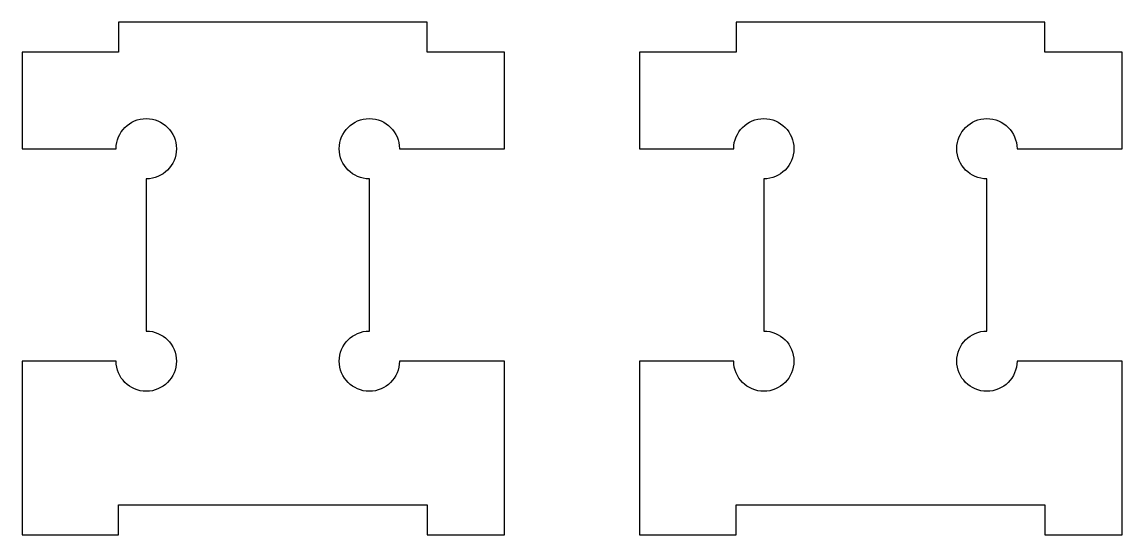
# Model space of a CAD drawing. Header units: millimetres. Extents: x 6 to 63, y 7 to 33.6.
import ezdxf

# ---------------------------------------------------------------- set-up
doc = ezdxf.new("R2010")
doc.units = ezdxf.units.MM
doc.header["$LTSCALE"] = 0.79
doc.layers.add('Default', color=18, linetype='Continuous', true_color=0x000000)

msp = doc.modelspace()

# ---------------------------------------------------------------- linework, layer by layer
at = {"layer": 'Default'}
for p, q in [((12.44, 25.44), (12.44, 17.56)), ((24, 17.56), (24, 25.44)), ((44.44, 25.44), (44.44, 17.56)), ((56, 17.56), (56, 25.44))]:
    msp.add_line(p, q, dxfattribs=at)
for points in [[(25.56, 27), (31, 27), (31, 32), (27, 32), (27, 33.56), (11, 33.56), (11, 32), (6, 32), (6, 27), (10.88, 27)], [(57.56, 27), (63, 27), (63, 32), (59, 32), (59, 33.56), (43, 33.56), (43, 32), (38, 32), (38, 27), (42.88, 27)], [(10.88, 16), (6, 16), (6, 7), (11, 7), (11, 8.56), (27, 8.56), (27, 7), (31, 7), (31, 16), (25.56, 16)], [(42.88, 16), (38, 16), (38, 7), (43, 7), (43, 8.56), (59, 8.56), (59, 7), (63, 7), (63, 16), (57.56, 16)]]:
    msp.add_lwpolyline(points, dxfattribs=at)
at = {"layer": 'Default', "extrusion": (0, 0, -1)}
for centre, start, end in [((-12.44, 27), 360, 270), ((-24, 27), 270, 180), ((-44.44, 27), 360, 270), ((-56, 27), 270, 180), ((-12.44, 16), 90, 360), ((-24, 16), 180, 90), ((-44.44, 16), 90, 360), ((-56, 16), 180, 90)]:
    msp.add_arc(centre, 1.56, start, end, dxfattribs=at)

doc.saveas('drawing.dxf')
